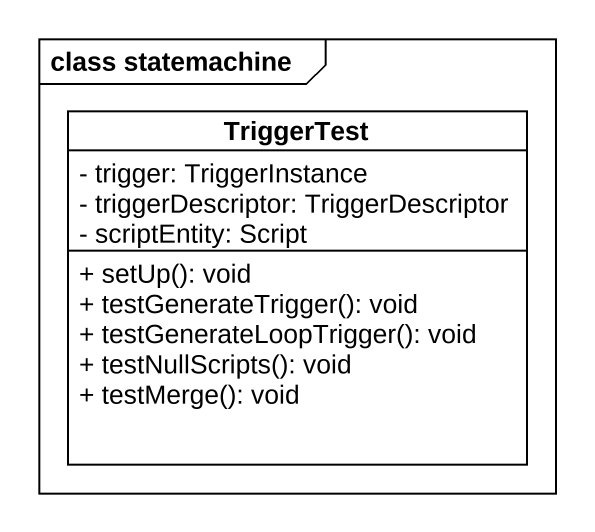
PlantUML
@startuml
mainframe class statemachine
hide circle
hide empty members
skinparam classAttributeIconSize 0
class TriggerTest {
  - trigger: TriggerInstance
  - triggerDescriptor: TriggerDescriptor
  - scriptEntity: Script
  + setUp(): void
  + testGenerateTrigger(): void
  + testGenerateLoopTrigger(): void
  + testNullScripts(): void
  + testMerge(): void
}
@enduml
